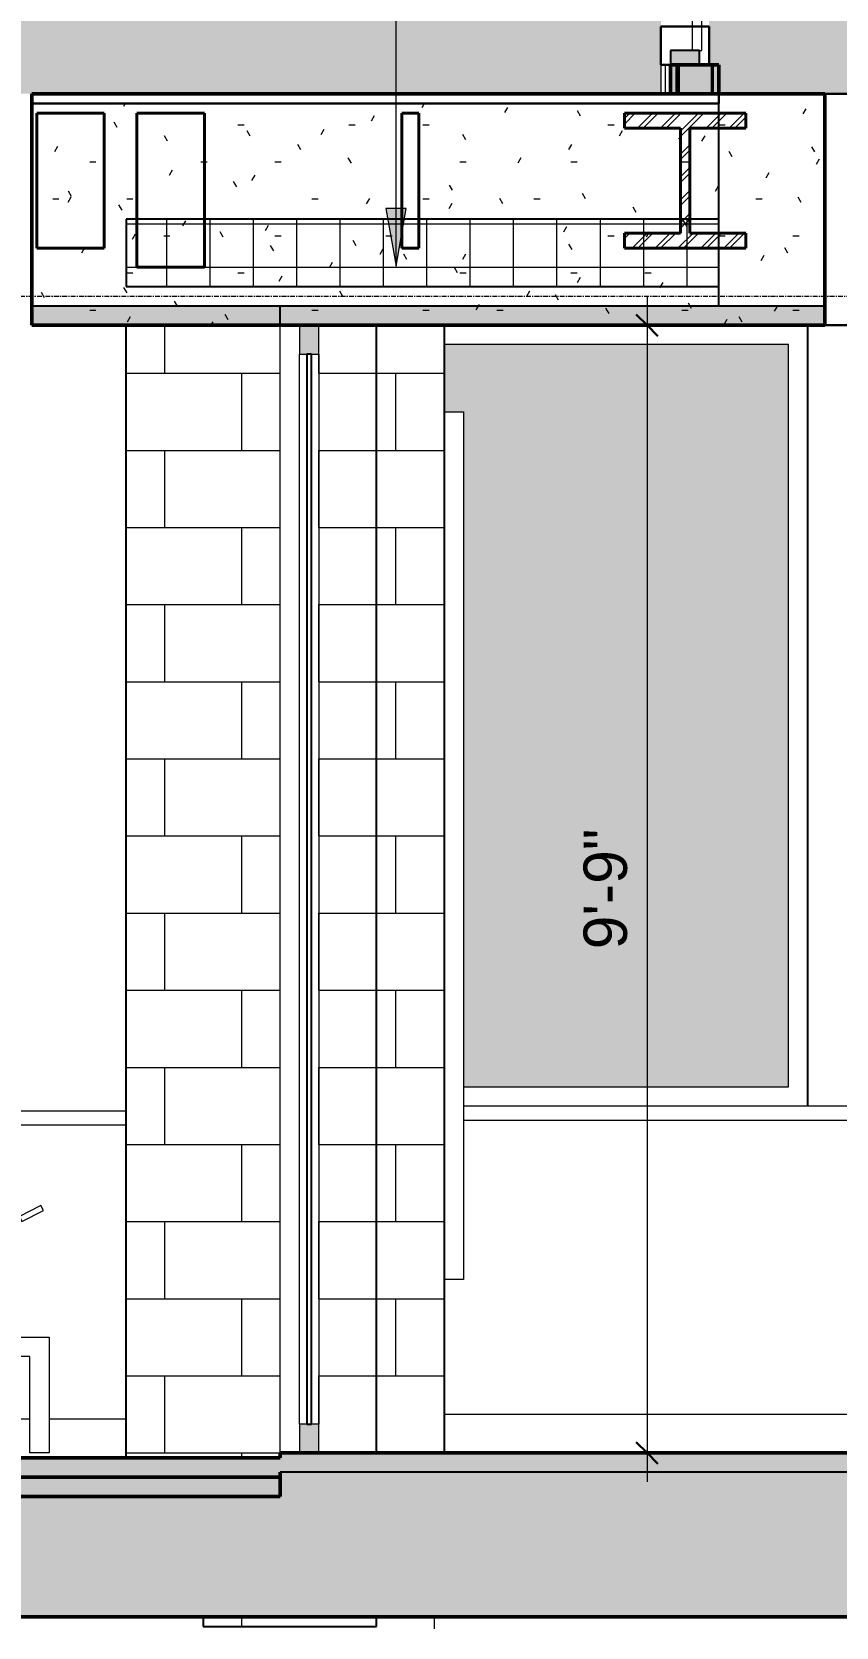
# Model space of a CAD drawing. Header units: inches. Extents: x -675 to 994, y 1246 to 1805.
# Drawn here: x -108.6 to -25.1, y 1422.2 to 1587.7 of the extents above; entities that cross this region are included whole.
import ezdxf

# ---------------------------------------------------------------- set-up
doc = ezdxf.new("R2010")
doc.units = ezdxf.units.IN
doc.header["$MEASUREMENT"] = 0
doc.linetypes.add('Grid Line 1_2_', pattern=[0.875, 0.5, -0.125, 0.125, -0.125])
for name, color, linetype, lineweight in [('A-ANNO-DIMS', 211, 'Continuous', 9), ('A-ANNO-DIMS-48', 211, 'Continuous', 9), ('A-ANNO-KEYN', 231, 'Continuous', 13), ('A-CLNG', 13, 'Continuous', 18), ('A-CLNG-PATT', 13, 'Continuous', 50), ('A-DETL-GENF', 92, 'Continuous', 13), ('A-DETL-MEDM', 33, 'Continuous', 25), ('A-DOOR', 31, 'Continuous', 18), ('A-DOOR-GLAZ', 31, 'Continuous', 25), ('A-FLOR', 192, 'Continuous', 13), ('A-FLOR-LEVL', 51, 'Continuous', 9), ('A-FLOR-MCUT', 51, 'Continuous', 25), ('A-FLOR-PATT', 8, 'Continuous', 50), ('A-GENM', 13, 'Continuous', 18), ('A-GLAZ', 151, 'Continuous', 18), ('A-GLAZ-CURT', 52, 'Continuous', 13), ('A-GLAZ-CWMG', 51, 'Continuous', 13), ('A-ROOF', 132, 'Continuous', 25), ('A-ROOF-PATT', 132, 'Continuous', 50), ('A-WALL', 113, 'Continuous', 25), ('A-WALL-PATT', 111, 'Continuous', 50), ('C-TOPO', 7, 'Continuous', 13), ('I-FURN', 30, 'Continuous', 18), ('I-WALL', 2, 'Continuous', 25), ('Q-CASE', 31, 'Continuous', 18), ('S-BEAM', 12, 'Continuous', 25), ('S-COLS', 52, 'Continuous', 18)]:
    doc.layers.add(name, color=color, linetype=linetype, lineweight=lineweight)
doc.styles.add('Arial', font='arial.ttf', dxfattribs={"height": 4.5})
doc.dimstyles.new('ALA-_STD', dxfattribs={"dimscale": 12, "dimtxt": 4.591167, "dimasz": 0.1875, "dimexe": 0.25, "dimexo": 0.75, "dimgap": 0.0625, "dimtad": 1, "dimrnd": 0.25, "dimzin": 3, "dimdsep": 46, "dimlunit": 4, "dimtxsty": 'Arial', "dimblk1": 'OBLIQUE', "dimblk2": 'OBLIQUE', "dimsah": 1, "dimcen": 0.09, "dimdle": 0.25, "dimazin": 0, "dimtfac": 1, "dimtdec": 4, "dimtix": 1, "dimtmove": 0, "dimatfit": 3, "dimfxl": 1, "dimtvp": 1, "dimfrac": 2, "dimtolj": 1, "dimtzin": 0, "dimarcsym": 2})
pattern_1 = [(0, (-18.091, 3444.242), (15.36, 3.84), [0.634, -10.886, 0.634, -10.886, -61.44]), (0, (-18.091, 3444.242), (15.36, 3.84), [-23.04, 0.634, -22.406, 0.634, -10.886, -26.88]), (0, (-18.091, 3444.242), (15.36, 3.84), [-57.6, 0.634, -7.046, 0.634, -18.566]), (120, (-12.331, 3446.162), (-11.0055376, 11.38215), [0.634, -10.886, 0.634, -10.886, -61.44]), (120, (-12.331, 3446.162), (-11.0055376, 11.38215), [-23.04, 0.634, -22.406, 0.634, -10.886, -26.88]), (120, (-12.331, 3446.162), (-11.0055376, 11.38215), [-57.6, 0.634, -7.046, 0.634, -18.566]), (240, (-10.411, 3453.842), (-4.3544624, -15.22215), [0.634, -10.886, 0.634, -10.886, -61.44]), (240, (-10.411, 3453.842), (-4.3544624, -15.22215), [-23.04, 0.634, -22.406, 0.634, -10.886, -26.88]), (240, (-10.411, 3453.842), (-4.3544624, -15.22215), [-57.6, 0.634, -7.046, 0.634, -18.566])]
pattern_2 = [(0, (-94.803, 1440.24), (0, 8), []), (90, (-94.803, 1440.24), (-8, 8), [8, -8])]

# ---------------------------------------------------------------- blocks, each defined once
blk = doc.blocks.new('W-Wide Flange - W12X170-3683464-Section F')
at = {"layer": 'S-BEAM', "lineweight": 9}
h = blk.add_hatch(dxfattribs=at)
h.set_pattern_fill('FP_166', color=256, style=0, pattern_type=2)
h.set_pattern_definition([(45, (-18.091, 3444.242), (-1.1879394, 1.1879394), []), (45, (-18.091, 3446.042), (-1.1879394, 1.1879394), [])])
h.paths.add_polyline_path([(-34.5, 1565.24), (-34.5, 1566.8), (-40.32, 1566.8), (-40.32, 1577.68), (-34.5, 1577.68), (-34.5, 1579.24), (-47.1, 1579.24), (-47.1, 1577.68), (-41.28, 1577.68), (-41.28, 1566.8), (-47.1, 1566.8), (-47.1, 1565.24), (-37.3, 1565.24)], flags=0)
at = {"layer": 'S-BEAM', "color": 250, "lineweight": 40}
for p, q in [((-34.5, 1579.24), (-47.1, 1579.24)), ((-47.1, 1579.24), (-47.1, 1577.68)), ((-34.5, 1577.68), (-34.5, 1579.24)), ((-47.1, 1577.68), (-41.28, 1577.68)), ((-41.28, 1577.68), (-41.28, 1568.24)), ((-40.32, 1568.24), (-40.32, 1577.68)), ((-40.32, 1577.68), (-34.5, 1577.68)), ((-41.28, 1568.24), (-41.28, 1566.8)), ((-40.32, 1566.8), (-40.32, 1568.24)), ((-41.28, 1566.8), (-47.1, 1566.8)), ((-47.1, 1566.8), (-47.1, 1565.24)), ((-37.3, 1566.8), (-40.32, 1566.8)), ((-34.5, 1566.8), (-37.3, 1566.8)), ((-34.5, 1565.24), (-34.5, 1566.8)), ((-47.1, 1565.24), (-37.3, 1565.24)), ((-37.3, 1565.24), (-34.5, 1565.24))]:
    blk.add_line(p, q, dxfattribs=at)
blk = doc.blocks.new('PSL - 7_ x 16_-3806899-Section F')
at = {"layer": 'S-BEAM', "color": 250, "lineweight": 40}
for p, q in [((-90.68, 1579.24), (-97.68, 1579.24)), ((-97.68, 1579.24), (-97.68, 1568.24)), ((-90.68, 1568.24), (-90.68, 1579.24)), ((-97.68, 1568.24), (-97.68, 1563.24)), ((-90.68, 1563.24), (-90.68, 1568.24)), ((-97.68, 1563.24), (-90.68, 1563.24))]:
    blk.add_line(p, q, dxfattribs=at)
blk = doc.blocks.new('PSL - 7_ x 14_-3836344-Section F')
at = {"layer": 'S-BEAM', "color": 250, "lineweight": 40}
for p, q in [((-101.08, 1579.24), (-108.08, 1579.24)), ((-108.08, 1579.24), (-108.08, 1565.24)), ((-101.08, 1565.24), (-101.08, 1579.24)), ((-108.08, 1565.24), (-101.08, 1565.24))]:
    blk.add_line(p, q, dxfattribs=at)
blk = doc.blocks.new('Trus_Joist-Weyerhaeuser-Microllam - 1 3_4_ - 14_ Microllam-3687915-Section F')
at = {"layer": 'S-BEAM', "color": 250, "lineweight": 40}
for p, q in [((-70.18, 1579.24), (-70.18, 1568.24)), ((-68.43, 1579.24), (-70.18, 1579.24)), ((-68.43, 1579.24), (-70.18, 1579.24)), ((-70.18, 1579.24), (-70.18, 1568.24)), ((-68.43, 1568.24), (-68.43, 1579.24)), ((-68.43, 1568.24), (-68.43, 1579.24)), ((-70.18, 1568.24), (-70.18, 1565.24)), ((-70.18, 1568.24), (-70.18, 1565.24)), ((-68.43, 1565.24), (-68.43, 1568.24)), ((-68.43, 1565.24), (-68.43, 1568.24)), ((-70.18, 1565.24), (-68.43, 1565.24)), ((-70.18, 1565.24), (-68.43, 1565.24))]:
    blk.add_line(p, q, dxfattribs=at)
blk = doc.blocks.new('HSS - 5X5X1_2-3973379-Section F')
at = {"layer": 'S-COLS', "color": 10}
blk.add_line((-42.84, 1581.24), (-42.84, 1584.24), dxfattribs=at)
blk = doc.blocks.new('Rectangular Mullion - 2_x5_ Mullion-3790965-Section F')
at = {"layer": 'A-GLAZ-CWMG', "color": 90, "lineweight": 30}
for p, q in [((-43.3, 1588.24), (-43.3, 1584.24)), ((-38.3, 1588.24), (-43.3, 1588.24)), ((-38.3, 1584.24), (-38.3, 1588.24)), ((-43.3, 1584.24), (-38.3, 1584.24))]:
    blk.add_line(p, q, dxfattribs=at)
blk = doc.blocks.new('STRUCT_rvt-1-Section F')
at = {"layer": 'A-FLOR-PATT', "lineweight": 13}
blk.add_hatch(color=55, dxfattribs=at).paths.add_polyline_path([(-209, 1423.24), (-82.8, 1423.24), (-82.8, 1437.74), (-229.58, 1437.74), (-229.58, 1423.24)], flags=0)
at = {"layer": 'A-ROOF-PATT', "lineweight": 9}
h = blk.add_hatch(dxfattribs=at)
h.set_pattern_fill('FP_167', color=50, style=0, pattern_type=2)
h.set_pattern_definition(pattern_1)
h.paths.add_polyline_path([(-27.64, 1557.24), (-26.3, 1557.24), (-26.3, 1581.24), (-37.3, 1581.24), (-37.3, 1557.24)], flags=0)
h = blk.add_hatch(dxfattribs=at)
h.set_pattern_fill('FP_167', color=50, style=0, pattern_type=2)
h.set_pattern_definition(pattern_1)
h.paths.add_polyline_path([(-184.38, 1557.24), (-184.38, 1580.24), (-196.38, 1580.24), (-196.38, 1557.24)], flags=0)
h.paths.add_polyline_path([(-105.36, 1557.24), (-37.3, 1557.24), (-37.3, 1580.24), (-108.58, 1580.24), (-108.58, 1557.24)], flags=0)
at = {"layer": 'A-WALL-PATT', "lineweight": 5}
blk.add_hatch(color=252, dxfattribs=at).paths.add_polyline_path([(-37.93, 1581.24), (-37.93, 1584.24), (-41.43, 1584.24), (-41.43, 1581.24), (-40.59, 1581.24)], flags=0)
at = {"layer": 'A-FLOR', "color": 250, "lineweight": 40}
blk.add_line((-229.58, 1423.24), (-82.8, 1423.24), dxfattribs=at)
at = {"layer": 'A-FLOR-LEVL', "linetype": 'Grid Line 1_2_'}
blk.add_line((-551.67, 1560.24), (692.79, 1560.24), dxfattribs=at)
at = {"layer": 'A-FLOR-MCUT', "color": 90, "lineweight": 30}
blk.add_line((-82.8, 1437.74), (-229.58, 1437.74), dxfattribs=at)
at = {"layer": 'A-ROOF', "color": 250, "lineweight": 40}
for p, q in [((-37.3, 1581.24), (-108.58, 1581.24)), ((-108.58, 1581.24), (-108.58, 1557.24)), ((-26.3, 1581.24), (-37.3, 1581.24)), ((-26.3, 1557.24), (-26.3, 1581.24)), ((-108.58, 1557.24), (-37.3, 1557.24)), ((-37.3, 1557.24), (-26.3, 1557.24))]:
    blk.add_line(p, q, dxfattribs=at)
at = {"layer": 'A-ROOF', "color": 90, "lineweight": 30}
for p, q in [((-37.3, 1580.24), (-37.3, 1581.24)), ((-37.3, 1581.24), (-37.3, 1580.24)), ((-26.3, 1581.24), (235.97, 1581.24)), ((-108.58, 1580.24), (-37.3, 1580.24)), ((235.97, 1557.24), (-26.3, 1557.24))]:
    blk.add_line(p, q, dxfattribs=at)
at = {"layer": 'A-WALL', "color": 90, "lineweight": 30}
for p, q in [((-41.68, 1584.24), (-41.68, 1581.24)), ((-41.43, 1584.24), (-41.43, 1581.24)), ((-37.93, 1584.24), (-37.93, 1581.24))]:
    blk.add_line(p, q, dxfattribs=at)
at = {"layer": 'I-WALL', "color": 250, "lineweight": 40}
for p, q in [((-42.3, 1584.24), (-42.3, 1581.24)), ((-37.3, 1584.24), (-42.3, 1584.24)), ((-37.3, 1581.24), (-37.3, 1584.24)), ((-42.3, 1581.24), (-37.3, 1581.24))]:
    blk.add_line(p, q, dxfattribs=at)
at = {"layer": 'S-COLS', "color": 10}
blk.add_line((-43.3, 1584.24), (-43.3, 1581.24), dxfattribs=at)
at = {"color": 90, "lineweight": 30}
for name in ['Rectangular Mullion - 2_x5_ Mullion-3790965-Section F', 'HSS - 5X5X1_2-3973379-Section F', 'PSL - 7_ x 14_-3836344-Section F', 'PSL - 7_ x 16_-3806899-Section F', 'Trus_Joist-Weyerhaeuser-Microllam - 1 3_4_ - 14_ Microllam-3687915-Section F', 'W-Wide Flange - W12X170-3683464-Section F']:
    blk.add_blockref(name, (0, 0), dxfattribs=at)
blk = doc.blocks.new('Eos Chaise Lawn Chair - Eos Chaise-3892058-Section F')
at = {"layer": 'I-FURN'}
for p, q in [((-110.09, 1464.65), (-112.32, 1463.5)), ((-109.83, 1464.13), (-110.09, 1464.65)), ((-107.66, 1465.91), (-109.88, 1464.76)), ((-109.88, 1464.76), (-109.62, 1464.24)), ((-109.62, 1464.24), (-107.39, 1465.39)), ((-107.39, 1465.39), (-107.66, 1465.91)), ((-112.53, 1463.39), (-114.75, 1462.24)), ((-112.26, 1462.87), (-112.53, 1463.39)), ((-112.32, 1463.5), (-112.05, 1462.98)), ((-112.05, 1462.98), (-109.83, 1464.13)), ((-114.96, 1462.13), (-117.18, 1460.99)), ((-116.91, 1460.47), (-114.69, 1461.62)), ((-114.69, 1461.62), (-114.96, 1462.13)), ((-114.75, 1462.24), (-114.48, 1461.73)), ((-114.48, 1461.73), (-112.26, 1462.87)), ((-119.83, 1459.62), (-120.7, 1459.17)), ((-119.56, 1459.1), (-119.83, 1459.62)), ((-117.39, 1460.88), (-119.61, 1459.73)), ((-119.61, 1459.73), (-119.35, 1459.21)), ((-119.35, 1459.21), (-117.13, 1460.36)), ((-117.13, 1460.36), (-117.39, 1460.88)), ((-117.18, 1460.99), (-116.91, 1460.47)), ((-122.26, 1458.36), (-124.48, 1457.22)), ((-121.99, 1457.85), (-122.26, 1458.36)), ((-120.8, 1459.12), (-122.05, 1458.47)), ((-122.05, 1458.47), (-121.78, 1457.96)), ((-121.78, 1457.96), (-120.42, 1458.66)), ((-120.88, 1459), (-120.73, 1459.2)), ((-120.88, 1459), (-112, 1452.24)), ((-111.72, 1452.34), (-120.73, 1459.2)), ((-120.18, 1458.78), (-119.56, 1459.1)), ((-124.69, 1457.11), (-126.91, 1455.96)), ((-126.64, 1455.44), (-124.42, 1456.59)), ((-124.42, 1456.59), (-124.69, 1457.11)), ((-124.48, 1457.22), (-124.21, 1456.7)), ((-124.21, 1456.7), (-121.99, 1457.85)), ((-127.12, 1455.85), (-129.34, 1454.7)), ((-129.34, 1454.7), (-129.08, 1454.19)), ((-129.08, 1454.19), (-126.86, 1455.33)), ((-126.86, 1455.33), (-127.12, 1455.85)), ((-126.91, 1455.96), (-126.64, 1455.44)), ((-131.99, 1453.34), (-134.11, 1452.24)), ((-131.72, 1452.82), (-131.99, 1453.34)), ((-129.56, 1454.59), (-131.78, 1453.45)), ((-131.78, 1453.45), (-131.51, 1452.93)), ((-131.51, 1452.93), (-129.29, 1454.08)), ((-129.29, 1454.08), (-129.56, 1454.59)), ((-184.8, 1452.24), (-186.05, 1452.24)), ((-186.05, 1452.24), (-186.05, 1451.66)), ((-186.05, 1451.66), (-184.8, 1451.66)), ((-184.8, 1452.24), (-106.8, 1452.24)), ((-184.8, 1440.24), (-184.8, 1452.24)), ((-132.84, 1452.24), (-131.72, 1452.82)), ((-111.72, 1452.34), (-111.8, 1452.24)), ((-106.8, 1452.24), (-106.8, 1440.24)), ((-182.8, 1450.24), (-182.8, 1440.24)), ((-108.8, 1450.24), (-182.8, 1450.24)), ((-108.8, 1440.24), (-108.8, 1450.24)), ((-182.8, 1440.24), (-184.8, 1440.24)), ((-106.8, 1440.24), (-108.8, 1440.24))]:
    blk.add_line(p, q, dxfattribs=at)
blk = doc.blocks.new('System Panel - Glazed-5791280-Section F')
at = {"layer": 'A-GLAZ-CURT', "lineweight": 18}
for p, q in [((-40.05, 1656.3), (-40.05, 1585.74)), ((-39.05, 1656.3), (-40.05, 1656.3)), ((-39.05, 1585.74), (-39.05, 1656.3)), ((-40.05, 1585.74), (-39.05, 1585.74))]:
    blk.add_line(p, q, dxfattribs=at)
blk = doc.blocks.new('Rectangular Mullion - 2_x5_ Mullion-5753262-Section F')
at = {"layer": 'A-GLAZ-CWMG'}
blk.add_hatch(color=256, dxfattribs=at).paths.add_polyline_path([(-42.3, 1584.24), (-39.3, 1584.24), (-39.3, 1585.74), (-42.3, 1585.74)], flags=0)
at = {"layer": 'A-GLAZ-CWMG', "lineweight": 25}
for p, q in [((-42.3, 1585.74), (-42.3, 1584.24)), ((-39.3, 1585.74), (-42.3, 1585.74)), ((-39.3, 1584.24), (-39.3, 1585.74)), ((-42.3, 1584.24), (-39.3, 1584.24))]:
    blk.add_line(p, q, dxfattribs=at)
blk = doc.blocks.new('Variable Window - Variable Window 1-A-6044152-Section F')
at = {"layer": 'A-GLAZ'}
blk.add_hatch(color=256, dxfattribs=at).paths.add_polyline_path([(-53.54, 1478.24), (-30.08, 1478.24), (-30.08, 1555.24), (-65.8, 1555.24), (-65.8, 1548.24), (-63.8, 1548.24), (-63.8, 1478.24)], flags=0)
for p, q in [((-30.08, 1555.24), (-65.8, 1555.24)), ((-30.08, 1478.24), (-30.08, 1555.24)), ((-63.8, 1478.24), (-30.08, 1478.24))]:
    blk.add_line(p, q, dxfattribs=at)
blk = doc.blocks.new('ALA - GENERIC STRETCHABLE RECTANGLE - Art-5398137-Section F')
at = {"layer": 'A-GENM'}
for p, q in [((-65.8, 1548.24), (-63.8, 1548.24)), ((-63.8, 1548.24), (-63.8, 1458.24)), ((-63.8, 1458.24), (-65.8, 1458.24))]:
    blk.add_line(p, q, dxfattribs=at)
blk = doc.blocks.new('ALA - Cabinet Base - 24_ Depth-5539971-Section F')
at = {"layer": 'Q-CASE'}
for p, q in [((80.2, 1444.24), (80.2, 1474.74)), ((-21.8, 1444.24), (-65.8, 1444.24)), ((80.2, 1444.24), (79.2, 1444.24))]:
    blk.add_line(p, q, dxfattribs=at)
blk = doc.blocks.new('Counter Top - 24_ Depth-5539973-Section F')
at = {"layer": 'Q-CASE'}
for p, q in [((-63.8, 1476.24), (-21.8, 1476.24)), ((79.2, 1476.24), (80.2, 1476.24)), ((80.2, 1474.74), (80.2, 1476.24)), ((-21.8, 1474.74), (-63.8, 1474.74)), ((80.2, 1474.74), (79.2, 1474.74))]:
    blk.add_line(p, q, dxfattribs=at)
blk = doc.blocks.new('ALA - Cabinet Base - 24_ Depth-5539983-Section F')
at = {"layer": 'Q-CASE'}
for p, q in [((-233.58, 1443.74), (-233.58, 1444.24)), ((-184.8, 1443.74), (-233.58, 1443.74)), ((-153.59, 1443.74), (-182.8, 1443.74)), ((-147.29, 1443.74), (-152.73, 1443.74)), ((-143.11, 1443.74), (-146.43, 1443.74)), ((-136.81, 1443.74), (-142.25, 1443.74)), ((-108.8, 1443.74), (-135.95, 1443.74)), ((-98.8, 1443.74), (-106.8, 1443.74))]:
    blk.add_line(p, q, dxfattribs=at)
blk = doc.blocks.new('Counter Top - 24_ Depth-5539985-Section F')
at = {"layer": 'Q-CASE'}
for p, q in [((-233.58, 1475.74), (-185.19, 1475.74)), ((-233.58, 1474.24), (-233.58, 1475.74)), ((-139.19, 1475.74), (-98.8, 1475.74)), ((-185.19, 1474.24), (-233.58, 1474.24)), ((-98.8, 1474.24), (-139.19, 1474.24))]:
    blk.add_line(p, q, dxfattribs=at)
blk = doc.blocks.new('Door - Sliding Glazed - Door - Sliding Glazed 1-6-6046590-Section F')
at = {"layer": 'A-DOOR'}
h = blk.add_hatch(color=256, dxfattribs=at)
h.paths.add_polyline_path([(-78.8, 1440.24), (-78.8, 1443.24), (-80.8, 1443.24), (-80.8, 1440.24), (-79.45, 1440.24)], flags=0)
h.paths.add_polyline_path([(-80.8, 1554.24), (-78.8, 1554.24), (-78.8, 1557.24), (-80.8, 1557.24)], flags=0)
for p, q in [((-82.8, 1440.24), (-82.8, 1557.24)), ((-78.8, 1557.24), (-80.8, 1557.24)), ((-80.8, 1557.24), (-80.8, 1554.24)), ((-78.8, 1554.24), (-78.8, 1557.24)), ((-80.8, 1554.24), (-78.8, 1554.24)), ((-80.8, 1443.24), (-80.8, 1554.24)), ((-78.8, 1554.24), (-78.8, 1443.24)), ((-78.8, 1443.24), (-80.8, 1443.24)), ((-80.8, 1443.24), (-80.8, 1440.24)), ((-78.8, 1440.24), (-78.8, 1443.24)), ((-80.8, 1440.24), (-78.8, 1440.24))]:
    blk.add_line(p, q, dxfattribs=at)
at = {"layer": 'A-DOOR-GLAZ'}
for p, q in [((-79.55, 1554.24), (-80.05, 1554.24)), ((-80.05, 1554.24), (-80.05, 1443.24)), ((-79.55, 1443.24), (-79.55, 1554.24)), ((-80.05, 1443.24), (-79.55, 1443.24))]:
    blk.add_line(p, q, dxfattribs=at)
blk = doc.blocks.new('Rigid Insulation-Section - 7__-6075484-Section F')
at = {"layer": 'A-DETL-GENF'}
h = blk.add_hatch(dxfattribs=at)
h.set_pattern_fill('FP_176', color=256, style=0, pattern_type=2)
h.set_pattern_definition([(0, (-18.091, 3444.242), (0, 4.5), []), (90, (-18.091, 3444.242), (-4.5, 3e-16), [])])
h.paths.add_polyline_path([(-37.3, 1561.24), (-37.3, 1568.24), (-98.8, 1568.24), (-98.8, 1561.24), (-53.54, 1561.24)], flags=0)
at = {"layer": 'A-DETL-MEDM'}
for p, q in [((-37.3, 1568.24), (-98.8, 1568.24)), ((-98.8, 1568.24), (-98.8, 1561.24)), ((-37.3, 1561.24), (-37.3, 1568.24)), ((-98.8, 1561.24), (-37.3, 1561.24))]:
    blk.add_line(p, q, dxfattribs=at)
blk = doc.blocks.new('DIMBLOCK2-Section F')
at = {"layer": 'A-ANNO-DIMS-48'}
for p, q in [((-44.73, 1560.24), (-44.73, 1437.24)), ((-52.14, 1557.24), (-41.73, 1557.24)), ((-44.73, 1557.24), (-52.14, 1557.24)), ((-52.14, 1440.24), (-41.73, 1440.24)), ((-44.73, 1440.24), (-52.14, 1440.24))]:
    blk.add_line(p, q, dxfattribs=at)
at = {"layer": 'A-ANNO-DIMS-48', "lineweight": 30}
for p, q in [((-44.73, 1557.24), (-45.86, 1558.36)), ((-44.73, 1557.24), (-43.61, 1556.11)), ((-44.73, 1440.24), (-45.86, 1441.36)), ((-44.73, 1440.24), (-43.61, 1439.11))]:
    blk.add_line(p, q, dxfattribs=at)
at = {"layer": 'A-ANNO-DIMS-48', "color": 0, "insert": (-51.33, 1492.49), "char_height": 4.5, "width": 15.0025, "attachment_point": 1, "rotation": 90, "line_spacing_factor": 0.941778, "style": 'Arial'}
blk.add_mtext('9\'-9"', dxfattribs=at)
blk = doc.blocks.new('_Oblique')
at = {"color": 0, "linetype": 'ByBlock', "lineweight": -2}
blk.add_line((-0.5, -0.5), (0.5, 0.5), dxfattribs=at)

msp = doc.modelspace()

# ---------------------------------------------------------------- hatches: boundary and pattern name
at = {"layer": 'A-ANNO-KEYN'}
msp.add_hatch(color=256, dxfattribs=at).paths.add_polyline_path([(-70.786, 1563.349), (-69.728, 1569.349), (-71.844, 1569.349)], flags=0)
at = {"layer": 'A-CLNG-PATT', "lineweight": 18}
msp.add_hatch(color=256, dxfattribs=at).paths.add_polyline_path([(-82.803, 1557.24), (-26.303, 1557.24), (-26.303, 1559.24), (-82.803, 1559.24)], flags=0)
at = {"layer": 'A-FLOR-PATT', "lineweight": 13}
for points in [[(-144.225, 1437.74), (-82.803, 1437.74), (-82.803, 1439.74), (-240.469, 1439.74), (-240.469, 1437.74), (-150.702, 1437.74)], [(-229.578, 1423.24), (-82.803, 1423.24), (-82.803, 1435.74), (-229.578, 1435.74), (-229.578, 1423.486)]]:
    msp.add_hatch(color=256, dxfattribs=at).paths.add_polyline_path(points, flags=0)
h = msp.add_hatch(color=256, dxfattribs=at)
h.paths.add_polyline_path([(66.282, 1438.24), (388.845, 1438.24), (388.845, 1440.24), (-82.803, 1440.24), (-82.803, 1438.24), (63.044, 1438.24)], flags=0)
h.paths.add_polyline_path([(618.422, 1438.24), (618.422, 1440.24), (406.845, 1440.24), (406.845, 1438.24), (594.17, 1438.24)], flags=0)
h = msp.add_hatch(color=256, dxfattribs=at)
h.paths.add_polyline_path([(-82.803, 1423.24), (223.22, 1423.24), (223.22, 1438.24), (-82.803, 1438.24), (-82.803, 1423.486)], flags=0)
h.paths.add_polyline_path([(268.345, 1423.24), (268.345, 1438.24), (253.22, 1438.24), (253.22, 1423.24), (257.358, 1423.24)], flags=0)
h.paths.add_polyline_path([(360.992, 1423.24), (388.845, 1423.24), (388.845, 1438.24), (310.345, 1438.24), (310.345, 1423.24)], flags=0)
h.paths.add_polyline_path([(568.261, 1423.24), (618.422, 1423.24), (618.422, 1438.24), (406.845, 1438.24), (406.845, 1423.24), (464.627, 1423.24)], flags=0)
at = {"layer": 'A-ROOF-PATT', "lineweight": 5}
h = msp.add_hatch(color=256, dxfattribs=at)
h.paths.add_polyline_path([(-180.375, 1557.24), (-180.375, 1580.24), (-196.375, 1580.24), (-196.375, 1557.24), (-183.088, 1557.24)], flags=0)
h.paths.add_polyline_path([(-82.803, 1557.24), (-82.803, 1559.24), (-108.578, 1559.24), (-108.578, 1557.24), (-105.362, 1557.24)], flags=0)
at = {"layer": 'A-WALL-PATT', "lineweight": 13}
h = msp.add_hatch(dxfattribs=at)
h.set_pattern_fill('FP_1', color=256, style=0, pattern_type=2)
h.set_pattern_definition([(0, (-18.091, 3444.242), (7.68, 1.92), [0.634, -5.126, 0.634, -5.126, -30.72]), (0, (-18.091, 3444.242), (7.68, 1.92), [-11.52, 0.634, -10.886, 0.634, -5.126, -13.44]), (0, (-18.091, 3444.242), (7.68, 1.92), [-28.8, 0.634, -3.206, 0.634, -8.966]), (120, (-15.211, 3445.202), (-5.5027688, 5.6910751), [0.634, -5.126, 0.634, -5.126, -30.72]), (120, (-15.211, 3445.202), (-5.5027688, 5.6910751), [-11.52, 0.634, -10.886, 0.634, -5.126, -13.44]), (120, (-15.211, 3445.202), (-5.5027688, 5.6910751), [-28.8, 0.634, -3.206, 0.634, -8.966]), (240, (-14.251, 3449.042), (-2.1772312, -7.6110751), [0.634, -5.126, 0.634, -5.126, -30.72]), (240, (-14.251, 3449.042), (-2.1772312, -7.6110751), [-11.52, 0.634, -10.886, 0.634, -5.126, -13.44]), (240, (-14.251, 3449.042), (-2.1772312, -7.6110751), [-28.8, 0.634, -3.206, 0.634, -8.966])])
h.paths.add_polyline_path([(-132.375, 1581.24), (-43.303, 1581.24), (-43.303, 1613.685), (-97.578, 1613.685), (-97.578, 1676.396), (63.047, 1676.396), (63.047, 1686.236), (-132.375, 1686.236), (-132.375, 1582.943)], flags=0)
h.paths.add_polyline_path([(-26.303, 1581.24), (63.047, 1581.24), (63.047, 1613.685), (-38.303, 1613.685), (-38.303, 1584.24), (-37.303, 1584.24), (-37.303, 1581.24), (-27.636, 1581.24)], flags=0)
at = {"layer": 'A-WALL-PATT', "lineweight": 25}
msp.add_hatch(color=256, dxfattribs=at).paths.add_polyline_path([(-41.678, 1581.24), (-41.678, 1584.24), (-42.303, 1584.24), (-42.303, 1581.24)], flags=0)
at = {"layer": 'A-WALL-PATT', "lineweight": 5}
for points in [[(-38.053, 1581.24), (-38.053, 1584.24), (-41.553, 1584.24), (-41.553, 1581.24), (-40.591, 1581.24)], [(-37.303, 1581.24), (-37.303, 1584.24), (-37.928, 1584.24), (-37.928, 1581.24)]]:
    msp.add_hatch(color=256, dxfattribs=at).paths.add_polyline_path(points, flags=0)
at = {"layer": 'A-WALL-PATT', "lineweight": 13}
h = msp.add_hatch(dxfattribs=at)
h.set_pattern_fill('FP_2', color=256, style=0, pattern_type=2)
h.set_pattern_definition(pattern_2)
h.paths.add_polyline_path([(-90.803, 1439.74), (-90.803, 1557.24), (-98.803, 1557.24), (-98.803, 1439.74), (-92.408, 1439.74)], flags=0)
h = msp.add_hatch(dxfattribs=at)
h.set_pattern_fill('FP_2', color=256, style=0, pattern_type=2)
h.set_pattern_definition(pattern_2)
h.paths.add_polyline_path([(-90.803, 1422.24), (-72.803, 1422.24), (-72.803, 1423.24), (-90.803, 1423.24)], flags=0)
h.paths.add_polyline_path([(-82.803, 1439.74), (-82.803, 1557.24), (-90.803, 1557.24), (-90.803, 1439.74), (-83.025, 1439.74)], flags=0)
h = msp.add_hatch(dxfattribs=at)
h.set_pattern_fill('FP_2', color=256, style=0, pattern_type=2)
h.set_pattern_definition(pattern_2)
h.paths.add_polyline_path([(-72.803, 1440.24), (-72.803, 1557.24), (-78.803, 1557.24), (-78.803, 1440.24)], flags=0)
h = msp.add_hatch(dxfattribs=at)
h.set_pattern_fill('FP_2', color=256, style=0, pattern_type=2)
h.set_pattern_definition(pattern_2)
h.paths.add_polyline_path([(-65.803, 1440.24), (-65.803, 1557.24), (-72.803, 1557.24), (-72.803, 1440.24)], flags=0)

# ---------------------------------------------------------------- linework, layer by layer
at = {"layer": 'A-ANNO-KEYN'}
for p, q in [((-70.786, 1587.085), (-70.786, 1599.492)), ((-70.786, 1563.349), (-70.786, 1587.085)), ((-69.728, 1569.349), (-71.844, 1569.349)), ((-71.844, 1569.349), (-70.786, 1563.349)), ((-70.786, 1563.349), (-69.728, 1569.349))]:
    msp.add_line(p, q, dxfattribs=at)
at = {"layer": 'A-CLNG', "lineweight": 50}
for p, q in [((-26.303, 1557.24), (-26.303, 1559.24)), ((-82.803, 1557.24), (-26.303, 1557.24))]:
    msp.add_line(p, q, dxfattribs=at)
at = {"layer": 'A-CLNG'}
msp.add_line((235.97, 1557.24), (-26.303, 1557.24), dxfattribs=at)
at = {"layer": 'A-FLOR', "lineweight": 50}
for p, q in [((-82.803, 1439.74), (-240.469, 1439.74)), ((388.845, 1440.24), (-82.803, 1440.24)), ((-82.803, 1440.24), (-82.803, 1439.74)), ((-82.803, 1435.74), (-82.803, 1438.24)), ((-229.578, 1437.74), (-82.803, 1437.74)), ((-82.803, 1435.74), (-229.578, 1435.74)), ((-226.469, 1423.24), (223.22, 1423.24))]:
    msp.add_line(p, q, dxfattribs=at)
at = {"layer": 'A-FLOR-MCUT'}
msp.add_line((223.22, 1438.24), (-82.803, 1438.24), dxfattribs=at)
at = {"layer": 'A-ROOF', "lineweight": 50}
for p, q in [((-26.303, 1581.24), (-108.578, 1581.24)), ((-108.578, 1581.24), (-108.578, 1557.24)), ((-26.303, 1559.24), (-26.303, 1581.24)), ((-108.578, 1557.24), (-82.803, 1557.24))]:
    msp.add_line(p, q, dxfattribs=at)
at = {"layer": 'A-ROOF'}
for p, q in [((-37.303, 1559.24), (-37.303, 1581.24)), ((-26.303, 1581.24), (235.97, 1581.24)), ((-108.578, 1559.24), (-26.303, 1559.24)), ((-82.803, 1557.24), (-82.803, 1559.24))]:
    msp.add_line(p, q, dxfattribs=at)
at = {"layer": 'A-WALL'}
for p, q in [((-41.678, 1584.24), (-41.678, 1581.24)), ((-41.553, 1584.24), (-41.553, 1581.24)), ((-38.053, 1584.24), (-38.053, 1581.24)), ((-37.928, 1584.24), (-37.928, 1581.24)), ((-98.803, 1439.74), (-98.803, 1557.24)), ((-28.076, 1557.24), (-28.076, 1476.24))]:
    msp.add_line(p, q, dxfattribs=at)
at = {"layer": 'C-TOPO'}
msp.add_line((-66.803, 1421.984), (-66.803, 1423.24), dxfattribs=at)
msp.add_line((-66.803, 1421.984), (-66.803, 1423.24), dxfattribs=at)
at = {"layer": 'I-WALL', "lineweight": 50}
for p, q in [((-42.303, 1584.24), (-42.303, 1581.24)), ((-37.303, 1584.24), (-42.303, 1584.24)), ((-37.303, 1581.24), (-37.303, 1584.24))]:
    msp.add_line(p, q, dxfattribs=at)
at = {"layer": 'I-WALL'}
for p, q in [((-72.803, 1440.24), (-72.803, 1557.24)), ((-65.803, 1557.24), (-65.803, 1440.24)), ((-90.803, 1423.24), (-90.803, 1422.24)), ((-72.803, 1422.24), (-72.803, 1423.24)), ((-90.803, 1422.24), (-72.803, 1422.24))]:
    msp.add_line(p, q, dxfattribs=at)

# ---------------------------------------------------------------- block references
at = {"lineweight": 5}
msp.add_blockref('STRUCT_rvt-1-Section F', (0, 0), dxfattribs=at)
at = {"layer": 'A-DETL-GENF'}
msp.add_blockref('Rigid Insulation-Section - 7__-6075484-Section F', (0, 0), dxfattribs=at)
at = {"layer": 'A-DOOR'}
msp.add_blockref('Door - Sliding Glazed - Door - Sliding Glazed 1-6-6046590-Section F', (0, 0), dxfattribs=at)
at = {"layer": 'A-GENM'}
msp.add_blockref('ALA - GENERIC STRETCHABLE RECTANGLE - Art-5398137-Section F', (0, 0), dxfattribs=at)
at = {"layer": 'A-GLAZ'}
msp.add_blockref('Variable Window - Variable Window 1-A-6044152-Section F', (0, 0), dxfattribs=at)
at = {"layer": 'A-GLAZ-CURT'}
msp.add_blockref('System Panel - Glazed-5791280-Section F', (0, 0), dxfattribs=at)
at = {"layer": 'A-GLAZ-CWMG'}
msp.add_blockref('Rectangular Mullion - 2_x5_ Mullion-5753262-Section F', (0, 0), dxfattribs=at)
at = {"layer": 'I-FURN'}
msp.add_blockref('Eos Chaise Lawn Chair - Eos Chaise-3892058-Section F', (0, 0), dxfattribs=at)
at = {"layer": 'Q-CASE'}
for name in ['Counter Top - 24_ Depth-5539973-Section F', 'Counter Top - 24_ Depth-5539985-Section F', 'ALA - Cabinet Base - 24_ Depth-5539971-Section F', 'ALA - Cabinet Base - 24_ Depth-5539983-Section F']:
    msp.add_blockref(name, (0, 0), dxfattribs=at)

# ---------------------------------------------------------------- dimensions: what is measured, and where the dimension line sits
at = {"layer": 'A-ANNO-DIMS'}
dim = msp.add_linear_dim(base=(-44.733, 1440.24), p1=(-43.142, 1557.24), p2=(-43.142, 1440.24), angle=90, dimstyle='ALA-_STD', override={"dimpost": '<>', "dimfxl": 117}, dxfattribs=at)
dim.commit()
dim.dimension.update_dxf_attribs({"geometry": 'DIMBLOCK2-Section F', "text_midpoint": (-47.781, 1498.74)})

doc.saveas('drawing.dxf')
